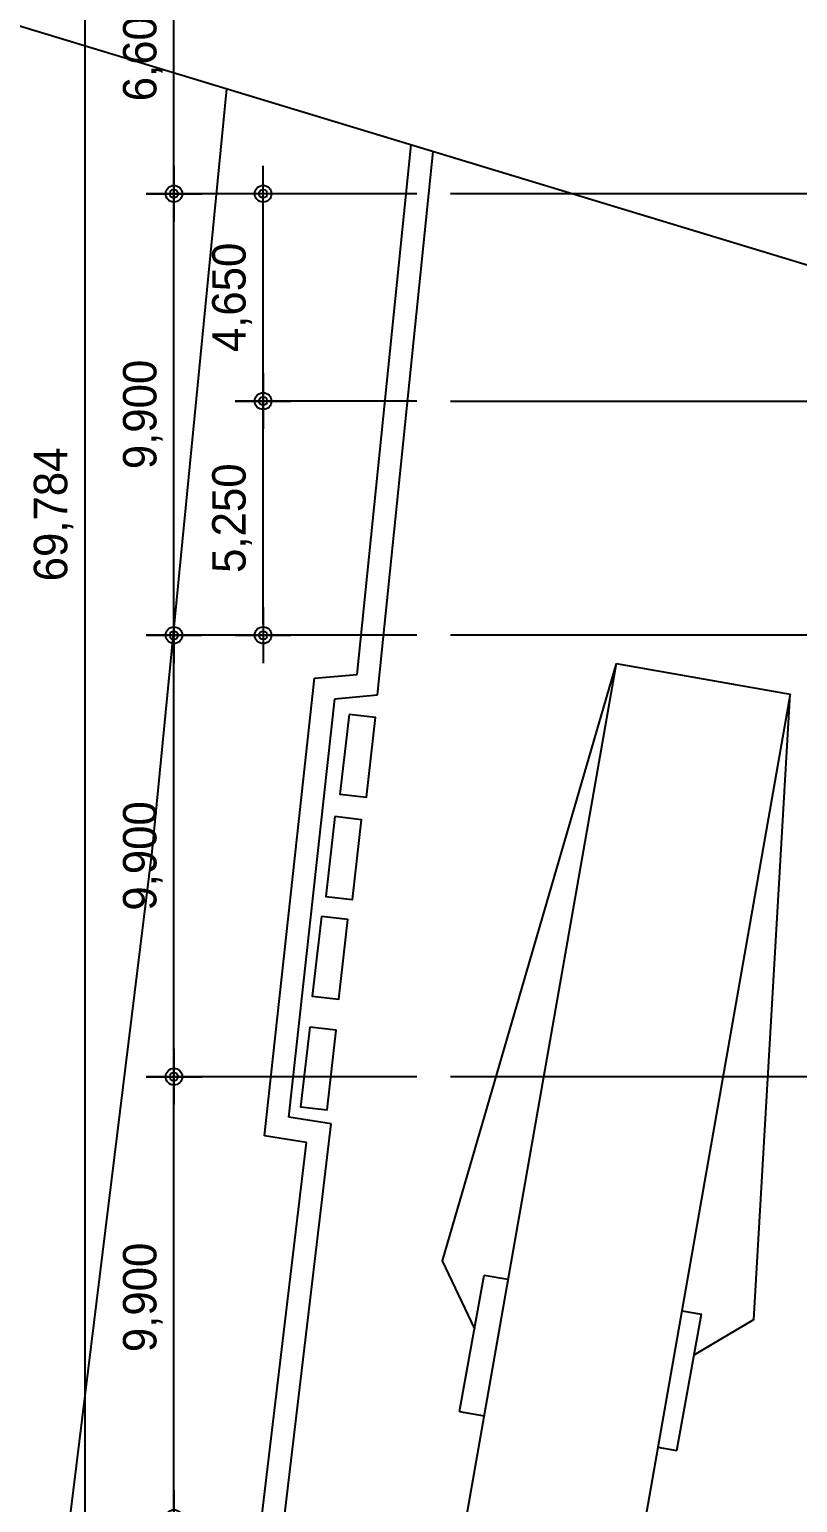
# Model space of a CAD drawing. Header units: metres. Extents: x 630750 to 860239, y 578133 to 726633.
# Drawn here: x 647762 to 664989, y 639860 to 672894 of the extents above; entities that cross this region are included whole.
import ezdxf

# ---------------------------------------------------------------- set-up
doc = ezdxf.new("R2010")
doc.units = ezdxf.units.M
doc.header["$LTSCALE"] = 300
doc.layers.get('Defpoints').update_dxf_attribs({"color": 8})
for name, color, linetype in [('0block-1', 7, 'Continuous'), ('A-CEN-1', 1, 'Continuous'), ('A-DIM', 7, 'Continuous'), ('A-ELE-3', 3, 'Continuous'), ('A-ETC-1', 7, 'Continuous'), ('cc88(험프형)', 4, 'Continuous'), ('DIM', 7, 'Continuous')]:
    doc.layers.add(name, color=color, linetype=linetype)
doc.styles.add('TEXT(돋음)', font='')
doc.styles.get('TEXT(돋음)').set_extended_font_data('Dotum')
doc.dimstyles.new('DIM250', dxfattribs={"dimscale": 250, "dimtxt": 3, "dimasz": 1, "dimexe": 2, "dimexo": 3, "dimgap": 1, "dimtad": 1, "dimdec": 0, "dimzin": 0, "dimdsep": 46, "dimlunit": 6, "dimtxsty": 'TEXT(돋음)', "dimblk": 'Z_DOT', "dimcen": 2.5, "dimdle": 2, "dimclrd": 256, "dimclre": 256, "dimclrt": 3, "dimadec": 0, "dimazin": 0, "dimtfac": 1, "dimtdec": 0, "dimtix": 1, "dimtmove": 2, "dimatfit": 3, "dimldrblk": 'Z_DOT', "dimfxl": 1, "dimtolj": 1, "dimtzin": 0, "dimarcsym": 0})

# ---------------------------------------------------------------- blocks, each defined once
blk = doc.blocks.new('B1L')
at = {"layer": '0block-1'}
for p, q in [((2868165, 704877), (2869839, 721991)), ((2868165, 704877), (2869839, 721991)), ((2865751, 685275), (2868165, 704877)), ((2865751, 685275), (2868165, 704877))]:
    blk.add_line(p, q, dxfattribs=at)
at = {"layer": 'A-ELE-3'}
for p, q in [((2868165, 704877), (2869839, 721991)), ((2865751, 685275), (2868165, 704877))]:
    blk.add_line(p, q, dxfattribs=at)
at = {"layer": 'cc88(험프형)', "color": 8}
for p, q in [((2872764, 708857), (2873978, 720734)), ((2873220, 708397), (2874465, 720586)), ((2870685, 698506), (2871807, 708770)), ((2871807, 708770), (2872764, 708857)), ((2871234, 698927), (2872259, 708309)), ((2872259, 708309), (2873220, 708397)), ((2870469, 684408), (2872181, 698780)), ((2872181, 698780), (2871234, 698927)), ((2870032, 684967), (2871627, 698360)), ((2871627, 698360), (2870685, 698506))]:
    blk.add_line(p, q, dxfattribs=at)
for points in [[(2878575, 709102), (2866644, 641182)], [(2878571, 709102), (2874669, 695703), (2875395, 694181)], [(2878575, 709102), (2882475, 708417)], [(2882475, 708417), (2870545, 640497), (2870545, 640497)], [(2880319, 693595), (2881663, 694388), (2882471, 708417)], [(2875060, 692331), (2875613, 695388)], [(2875613, 695388), (2876145, 695292)], [(2879932, 691451), (2880484, 694507)], [(2880042, 694587), (2880484, 694507)], [(2875060, 692331), (2875608, 692232)], [(2879505, 691528), (2879932, 691451)]]:
    blk.add_lwpolyline(points, dxfattribs=at)
for points in [[(2872581, 707959), (2872376, 706171), (2872973, 706103), (2873177, 707891)], [(2872265, 705667), (2872061, 703879), (2872657, 703811), (2872861, 705599)], [(2871960, 703429), (2871755, 701641), (2872352, 701573), (2872556, 703361)], [(2871698, 700946), (2871493, 699158), (2872089, 699090), (2872294, 700878)]]:
    blk.add_lwpolyline(points, close=True, dxfattribs=at)
blk = doc.blocks.new('Z_DOT')
at = {"layer": 'DIM', "color": 7}
for p, q in [((0, -2.5), (0, 2.5)), ((-2.5, 0), (2.5, 0))]:
    blk.add_line(p, q, dxfattribs=at)
for radius in [0.75, 0.375]:
    blk.add_circle((0, 0), radius, dxfattribs=at)
blk = doc.blocks.new('*D286')
at = {"layer": 'A-DIM', "lineweight": -2, "transparency": 16777216}
for p, q in [((656453, 639510), (650503, 639510)), ((651003, 627376), (651003, 639260)), ((656453, 627126), (650503, 627126))]:
    blk.add_line(p, q, dxfattribs=at)
at = {"layer": 'Defpoints', "color": 0, "transparency": 16777216}
for p in [(651003, 639510), (657203, 639510), (657203, 627126)]:
    blk.add_point(p, dxfattribs=at)
at = {"layer": 'A-DIM', "lineweight": -2, "transparency": 16777216, "xscale": 250, "yscale": 250, "zscale": 250}
for p, rotation in [((651003, 639510), 90), ((651003, 627126), 270)]:
    blk.add_blockref('Z_DOT', p, dxfattribs=dict(at, rotation=rotation))
at = {"layer": 'A-DIM', "color": 3, "transparency": 16777216, "insert": (650305, 633318), "char_height": 750, "attachment_point": 5, "rotation": 90, "style": 'TEXT(돋음)'}
blk.add_mtext('\\A1;12,384', dxfattribs=at)
blk = doc.blocks.new('*D287')
at = {"layer": 'A-DIM', "lineweight": -2, "transparency": 16777216}
for p, q in [((656453, 649410), (650503, 649410)), ((651003, 639760), (651003, 649160)), ((656453, 639510), (650503, 639510))]:
    blk.add_line(p, q, dxfattribs=at)
at = {"layer": 'Defpoints', "color": 0, "transparency": 16777216}
for p in [(651003, 649410), (657203, 649410), (657203, 639510)]:
    blk.add_point(p, dxfattribs=at)
at = {"layer": 'A-DIM', "lineweight": -2, "transparency": 16777216, "xscale": 250, "yscale": 250, "zscale": 250}
for p, rotation in [((651003, 649410), 90), ((651003, 639510), 270)]:
    blk.add_blockref('Z_DOT', p, dxfattribs=dict(at, rotation=rotation))
at = {"layer": 'A-DIM', "color": 3, "transparency": 16777216, "insert": (650305, 644460), "char_height": 750, "attachment_point": 5, "rotation": 90, "style": 'TEXT(돋음)'}
blk.add_mtext('\\A1;9,900', dxfattribs=at)
blk = doc.blocks.new('*D288')
at = {"layer": 'A-DIM', "lineweight": -2, "transparency": 16777216}
for p, q in [((656453, 659310), (650503, 659310)), ((651003, 649660), (651003, 659060)), ((656453, 649410), (650503, 649410))]:
    blk.add_line(p, q, dxfattribs=at)
at = {"layer": 'Defpoints', "color": 0, "transparency": 16777216}
for p in [(651003, 659310), (657203, 659310), (657203, 649410)]:
    blk.add_point(p, dxfattribs=at)
at = {"layer": 'A-DIM', "lineweight": -2, "transparency": 16777216, "xscale": 250, "yscale": 250, "zscale": 250}
for p, rotation in [((651003, 659310), 90), ((651003, 649410), 270)]:
    blk.add_blockref('Z_DOT', p, dxfattribs=dict(at, rotation=rotation))
at = {"layer": 'A-DIM', "color": 3, "transparency": 16777216, "insert": (650305, 654360), "char_height": 750, "attachment_point": 5, "rotation": 90, "style": 'TEXT(돋음)'}
blk.add_mtext('\\A1;9,900', dxfattribs=at)
blk = doc.blocks.new('*D289')
at = {"layer": 'A-DIM', "lineweight": -2, "transparency": 16777216}
for p, q in [((656453, 669210), (650503, 669210)), ((651003, 659560), (651003, 668960)), ((656453, 659310), (650503, 659310))]:
    blk.add_line(p, q, dxfattribs=at)
at = {"layer": 'Defpoints', "color": 0, "transparency": 16777216}
for p in [(651003, 669210), (657203, 669210), (657203, 659310)]:
    blk.add_point(p, dxfattribs=at)
at = {"layer": 'A-DIM', "lineweight": -2, "transparency": 16777216, "xscale": 250, "yscale": 250, "zscale": 250}
for p, rotation in [((651003, 669210), 90), ((651003, 659310), 270)]:
    blk.add_blockref('Z_DOT', p, dxfattribs=dict(at, rotation=rotation))
at = {"layer": 'A-DIM', "color": 3, "transparency": 16777216, "insert": (650305, 664260), "char_height": 750, "attachment_point": 5, "rotation": 90, "style": 'TEXT(돋음)'}
blk.add_mtext('\\A1;9,900', dxfattribs=at)
blk = doc.blocks.new('*D290')
at = {"layer": 'A-DIM', "lineweight": -2, "transparency": 16777216}
for p, q in [((656453, 675810), (650503, 675810)), ((651003, 669460), (651003, 675560)), ((656453, 669210), (650503, 669210))]:
    blk.add_line(p, q, dxfattribs=at)
at = {"layer": 'Defpoints', "color": 0, "transparency": 16777216}
for p in [(651003, 675810), (657203, 675810), (657203, 669210)]:
    blk.add_point(p, dxfattribs=at)
at = {"layer": 'A-DIM', "lineweight": -2, "transparency": 16777216, "xscale": 250, "yscale": 250, "zscale": 250}
for p, rotation in [((651003, 675810), 90), ((651003, 669210), 270)]:
    blk.add_blockref('Z_DOT', p, dxfattribs=dict(at, rotation=rotation))
at = {"layer": 'A-DIM', "color": 3, "transparency": 16777216, "insert": (650305, 672510), "char_height": 750, "attachment_point": 5, "rotation": 90, "style": 'TEXT(돋음)'}
blk.add_mtext('\\A1;6,600', dxfattribs=at)
blk = doc.blocks.new('*D293')
at = {"layer": 'A-DIM', "lineweight": -2, "transparency": 16777216}
for p, q in [((656453, 696910), (648503, 696910)), ((649003, 696660), (649003, 627376)), ((656453, 627126), (648503, 627126))]:
    blk.add_line(p, q, dxfattribs=at)
at = {"layer": 'Defpoints', "color": 0, "transparency": 16777216}
for p in [(657203, 696910), (649003, 627126), (657203, 627126)]:
    blk.add_point(p, dxfattribs=at)
at = {"layer": 'A-DIM', "lineweight": -2, "transparency": 16777216, "xscale": 250, "yscale": 250, "zscale": 250}
for p, rotation in [((649003, 696910), 90), ((649003, 627126), 270)]:
    blk.add_blockref('Z_DOT', p, dxfattribs=dict(at, rotation=rotation))
at = {"layer": 'A-DIM', "color": 3, "transparency": 16777216, "insert": (648305, 662018), "char_height": 750, "attachment_point": 5, "rotation": 90, "style": 'TEXT(돋음)'}
blk.add_mtext('\\A1;69,784', dxfattribs=at)
blk = doc.blocks.new('*D294')
at = {"layer": 'A-DIM', "lineweight": -2, "transparency": 16777216}
for p, q in [((656453, 664560), (652503, 664560)), ((653003, 659560), (653003, 664310)), ((656453, 659310), (652503, 659310))]:
    blk.add_line(p, q, dxfattribs=at)
at = {"layer": 'Defpoints', "color": 0, "transparency": 16777216}
for p in [(653003, 664560), (657203, 664560), (657203, 659310)]:
    blk.add_point(p, dxfattribs=at)
at = {"layer": 'A-DIM', "lineweight": -2, "transparency": 16777216, "xscale": 250, "yscale": 250, "zscale": 250}
for p, rotation in [((653003, 664560), 90), ((653003, 659310), 270)]:
    blk.add_blockref('Z_DOT', p, dxfattribs=dict(at, rotation=rotation))
at = {"layer": 'A-DIM', "color": 3, "transparency": 16777216, "insert": (652305, 661935), "char_height": 750, "attachment_point": 5, "rotation": 90, "style": 'TEXT(돋음)'}
blk.add_mtext('\\A1;5,250', dxfattribs=at)
blk = doc.blocks.new('*D295')
at = {"layer": 'A-DIM', "lineweight": -2, "transparency": 16777216}
for p, q in [((656453, 669210), (652503, 669210)), ((653003, 664810), (653003, 668960)), ((656453, 664560), (652503, 664560))]:
    blk.add_line(p, q, dxfattribs=at)
at = {"layer": 'Defpoints', "color": 0, "transparency": 16777216}
for p in [(653003, 669210), (657203, 669210), (657203, 664560)]:
    blk.add_point(p, dxfattribs=at)
at = {"layer": 'A-DIM', "lineweight": -2, "transparency": 16777216, "xscale": 250, "yscale": 250, "zscale": 250}
for p, rotation in [((653003, 669210), 90), ((653003, 664560), 270)]:
    blk.add_blockref('Z_DOT', p, dxfattribs=dict(at, rotation=rotation))
at = {"layer": 'A-DIM', "color": 3, "transparency": 16777216, "insert": (652305, 666885), "char_height": 750, "attachment_point": 5, "rotation": 90, "style": 'TEXT(돋음)'}
blk.add_mtext('\\A1;4,650', dxfattribs=at)
blk = doc.blocks.new('*D224')
at = {"layer": 'A-DIM', "lineweight": -2, "transparency": 16777216}
for p, q in [((656453, 639510), (650503, 639510)), ((651003, 627376), (651003, 639260)), ((656453, 627126), (650503, 627126))]:
    blk.add_line(p, q, dxfattribs=at)
at = {"layer": 'Defpoints', "color": 0, "transparency": 16777216}
for p in [(651003, 639510), (657203, 639510), (657203, 627126)]:
    blk.add_point(p, dxfattribs=at)
at = {"layer": 'A-DIM', "lineweight": -2, "transparency": 16777216, "xscale": 250, "yscale": 250, "zscale": 250}
for p, rotation in [((651003, 639510), 90), ((651003, 627126), 270)]:
    blk.add_blockref('Z_DOT', p, dxfattribs=dict(at, rotation=rotation))
at = {"layer": 'A-DIM', "color": 3, "transparency": 16777216, "insert": (650305, 633318), "char_height": 750, "attachment_point": 5, "rotation": 90, "style": 'TEXT(돋음)'}
blk.add_mtext('\\A1;12,384', dxfattribs=at)
blk = doc.blocks.new('*D225')
at = {"layer": 'A-DIM', "lineweight": -2, "transparency": 16777216}
for p, q in [((656453, 649410), (650503, 649410)), ((651003, 639760), (651003, 649160)), ((656453, 639510), (650503, 639510))]:
    blk.add_line(p, q, dxfattribs=at)
at = {"layer": 'Defpoints', "color": 0, "transparency": 16777216}
for p in [(651003, 649410), (657203, 649410), (657203, 639510)]:
    blk.add_point(p, dxfattribs=at)
at = {"layer": 'A-DIM', "lineweight": -2, "transparency": 16777216, "xscale": 250, "yscale": 250, "zscale": 250}
for p, rotation in [((651003, 649410), 90), ((651003, 639510), 270)]:
    blk.add_blockref('Z_DOT', p, dxfattribs=dict(at, rotation=rotation))
at = {"layer": 'A-DIM', "color": 3, "transparency": 16777216, "insert": (650305, 644460), "char_height": 750, "attachment_point": 5, "rotation": 90, "style": 'TEXT(돋음)'}
blk.add_mtext('\\A1;9,900', dxfattribs=at)
blk = doc.blocks.new('*D226')
at = {"layer": 'A-DIM', "lineweight": -2, "transparency": 16777216}
for p, q in [((656453, 659310), (650503, 659310)), ((651003, 649660), (651003, 659060)), ((656453, 649410), (650503, 649410))]:
    blk.add_line(p, q, dxfattribs=at)
at = {"layer": 'Defpoints', "color": 0, "transparency": 16777216}
for p in [(651003, 659310), (657203, 659310), (657203, 649410)]:
    blk.add_point(p, dxfattribs=at)
at = {"layer": 'A-DIM', "lineweight": -2, "transparency": 16777216, "xscale": 250, "yscale": 250, "zscale": 250}
for p, rotation in [((651003, 659310), 90), ((651003, 649410), 270)]:
    blk.add_blockref('Z_DOT', p, dxfattribs=dict(at, rotation=rotation))
at = {"layer": 'A-DIM', "color": 3, "transparency": 16777216, "insert": (650305, 654360), "char_height": 750, "attachment_point": 5, "rotation": 90, "style": 'TEXT(돋음)'}
blk.add_mtext('\\A1;9,900', dxfattribs=at)
blk = doc.blocks.new('*D227')
at = {"layer": 'A-DIM', "lineweight": -2, "transparency": 16777216}
for p, q in [((656453, 669210), (650503, 669210)), ((651003, 659560), (651003, 668960)), ((656453, 659310), (650503, 659310))]:
    blk.add_line(p, q, dxfattribs=at)
at = {"layer": 'Defpoints', "color": 0, "transparency": 16777216}
for p in [(651003, 669210), (657203, 669210), (657203, 659310)]:
    blk.add_point(p, dxfattribs=at)
at = {"layer": 'A-DIM', "lineweight": -2, "transparency": 16777216, "xscale": 250, "yscale": 250, "zscale": 250}
for p, rotation in [((651003, 669210), 90), ((651003, 659310), 270)]:
    blk.add_blockref('Z_DOT', p, dxfattribs=dict(at, rotation=rotation))
at = {"layer": 'A-DIM', "color": 3, "transparency": 16777216, "insert": (650305, 664260), "char_height": 750, "attachment_point": 5, "rotation": 90, "style": 'TEXT(돋음)'}
blk.add_mtext('\\A1;9,900', dxfattribs=at)
blk = doc.blocks.new('*D228')
at = {"layer": 'A-DIM', "lineweight": -2, "transparency": 16777216}
for p, q in [((656453, 675810), (650503, 675810)), ((651003, 669460), (651003, 675560)), ((656453, 669210), (650503, 669210))]:
    blk.add_line(p, q, dxfattribs=at)
at = {"layer": 'Defpoints', "color": 0, "transparency": 16777216}
for p in [(651003, 675810), (657203, 675810), (657203, 669210)]:
    blk.add_point(p, dxfattribs=at)
at = {"layer": 'A-DIM', "lineweight": -2, "transparency": 16777216, "xscale": 250, "yscale": 250, "zscale": 250}
for p, rotation in [((651003, 675810), 90), ((651003, 669210), 270)]:
    blk.add_blockref('Z_DOT', p, dxfattribs=dict(at, rotation=rotation))
at = {"layer": 'A-DIM', "color": 3, "transparency": 16777216, "insert": (650305, 672510), "char_height": 750, "attachment_point": 5, "rotation": 90, "style": 'TEXT(돋음)'}
blk.add_mtext('\\A1;6,600', dxfattribs=at)
blk = doc.blocks.new('*D231')
at = {"layer": 'A-DIM', "lineweight": -2, "transparency": 16777216}
for p, q in [((656453, 696910), (648503, 696910)), ((649003, 696660), (649003, 627376)), ((656453, 627126), (648503, 627126))]:
    blk.add_line(p, q, dxfattribs=at)
at = {"layer": 'Defpoints', "color": 0, "transparency": 16777216}
for p in [(657203, 696910), (649003, 627126), (657203, 627126)]:
    blk.add_point(p, dxfattribs=at)
at = {"layer": 'A-DIM', "lineweight": -2, "transparency": 16777216, "xscale": 250, "yscale": 250, "zscale": 250}
for p, rotation in [((649003, 696910), 90), ((649003, 627126), 270)]:
    blk.add_blockref('Z_DOT', p, dxfattribs=dict(at, rotation=rotation))
at = {"layer": 'A-DIM', "color": 3, "transparency": 16777216, "insert": (648305, 662018), "char_height": 750, "attachment_point": 5, "rotation": 90, "style": 'TEXT(돋음)'}
blk.add_mtext('\\A1;69,784', dxfattribs=at)
blk = doc.blocks.new('*D232')
at = {"layer": 'A-DIM', "lineweight": -2, "transparency": 16777216}
for p, q in [((656453, 664560), (652503, 664560)), ((653003, 659560), (653003, 664310)), ((656453, 659310), (652503, 659310))]:
    blk.add_line(p, q, dxfattribs=at)
at = {"layer": 'Defpoints', "color": 0, "transparency": 16777216}
for p in [(653003, 664560), (657203, 664560), (657203, 659310)]:
    blk.add_point(p, dxfattribs=at)
at = {"layer": 'A-DIM', "lineweight": -2, "transparency": 16777216, "xscale": 250, "yscale": 250, "zscale": 250}
for p, rotation in [((653003, 664560), 90), ((653003, 659310), 270)]:
    blk.add_blockref('Z_DOT', p, dxfattribs=dict(at, rotation=rotation))
at = {"layer": 'A-DIM', "color": 3, "transparency": 16777216, "insert": (652305, 661935), "char_height": 750, "attachment_point": 5, "rotation": 90, "style": 'TEXT(돋음)'}
blk.add_mtext('\\A1;5,250', dxfattribs=at)
blk = doc.blocks.new('*D233')
at = {"layer": 'A-DIM', "lineweight": -2, "transparency": 16777216}
for p, q in [((656453, 669210), (652503, 669210)), ((653003, 664810), (653003, 668960)), ((656453, 664560), (652503, 664560))]:
    blk.add_line(p, q, dxfattribs=at)
at = {"layer": 'Defpoints', "color": 0, "transparency": 16777216}
for p in [(653003, 669210), (657203, 669210), (657203, 664560)]:
    blk.add_point(p, dxfattribs=at)
at = {"layer": 'A-DIM', "lineweight": -2, "transparency": 16777216, "xscale": 250, "yscale": 250, "zscale": 250}
for p, rotation in [((653003, 669210), 90), ((653003, 664560), 270)]:
    blk.add_blockref('Z_DOT', p, dxfattribs=dict(at, rotation=rotation))
at = {"layer": 'A-DIM', "color": 3, "transparency": 16777216, "insert": (652305, 666885), "char_height": 750, "attachment_point": 5, "rotation": 90, "style": 'TEXT(돋음)'}
blk.add_mtext('\\A1;4,650', dxfattribs=at)

msp = doc.modelspace()

# ---------------------------------------------------------------- linework, layer by layer
at = {"layer": 'A-CEN-1', "linetype": 'Continuous'}
for p, q in [((796986.4, 669210.2), (657202.6, 669210.2)), ((657202.6, 664560.2), (682995.1, 664560.2)), ((796986.4, 659310.2), (657202.6, 659310.2)), ((796986.4, 649410.2), (657202.6, 649410.2))]:
    msp.add_line(p, q, dxfattribs=at)
at = {"layer": 'A-ETC-1'}
msp.add_lwpolyline([(638250, 675797.2), (666386, 667253.7), (666148.7, 666296.4), (667503.5, 667944.3), (667278.5, 666982.7), (678854.4, 663467.7)], dxfattribs=at)

# ---------------------------------------------------------------- block references
msp.add_blockref('B1L', (-2217651.2, -50425.9))

# ---------------------------------------------------------------- dimensions: what is measured, and where the dimension line sits
at = {"layer": 'A-DIM'}
for base, p1, p2, picture, middle in [((649002.5857, 627125.7283), (657202.5838, 696910.163), (657202.5838, 627125.7283), '*D293', (648304.8245, 662017.9457)), ((649002.5857, 627125.7283), (657202.5838, 696910.163), (657202.5838, 627125.7283), '*D231', (648304.8245, 662017.9457)), ((651002.6, 675810.2), (657202.6, 669210.2), (657202.6, 675810.2), '*D290', (650304.8, 672510.2)), ((651002.6, 675810.2), (657202.6, 669210.2), (657202.6, 675810.2), '*D228', (650304.8, 672510.2)), ((651002.6, 669210.2), (657202.6, 659310.2), (657202.6, 669210.2), '*D289', (650304.8, 664260.2)), ((651002.6, 669210.2), (657202.6, 659310.2), (657202.6, 669210.2), '*D227', (650304.8, 664260.2)), ((653002.6, 669210.2), (657202.6, 664560.2), (657202.6, 669210.2), '*D295', (652304.8, 666885.2)), ((653002.6, 669210.2), (657202.6, 664560.2), (657202.6, 669210.2), '*D233', (652304.8, 666885.2)), ((653002.6, 664560.2), (657202.6, 659310.2), (657202.6, 664560.2), '*D294', (652304.8, 661935.2)), ((653002.6, 664560.2), (657202.6, 659310.2), (657202.6, 664560.2), '*D232', (652304.8, 661935.2)), ((651002.6, 659310.2), (657202.6, 649410.2), (657202.6, 659310.2), '*D288', (650304.8, 654360.2)), ((651002.6, 659310.2), (657202.6, 649410.2), (657202.6, 659310.2), '*D226', (650304.8, 654360.2)), ((651002.6, 649410.2), (657202.6, 639510.2), (657202.6, 649410.2), '*D287', (650304.8, 644460.2)), ((651002.6, 649410.2), (657202.6, 639510.2), (657202.6, 649410.2), '*D225', (650304.8, 644460.2)), ((651002.5837, 639510.163), (657202.5842, 627125.7283), (657202.5838, 639510.163), '*D286', (650304.8225, 633317.9457)), ((651002.5837, 639510.163), (657202.5842, 627125.7283), (657202.5838, 639510.163), '*D224', (650304.8225, 633317.9457))]:
    dim = msp.add_linear_dim(base=base, p1=p1, p2=p2, angle=90, dimstyle='DIM250', dxfattribs=at)
    dim.commit()
    dim.dimension.update_dxf_attribs({"geometry": picture, "text_midpoint": middle})

doc.saveas('drawing.dxf')
